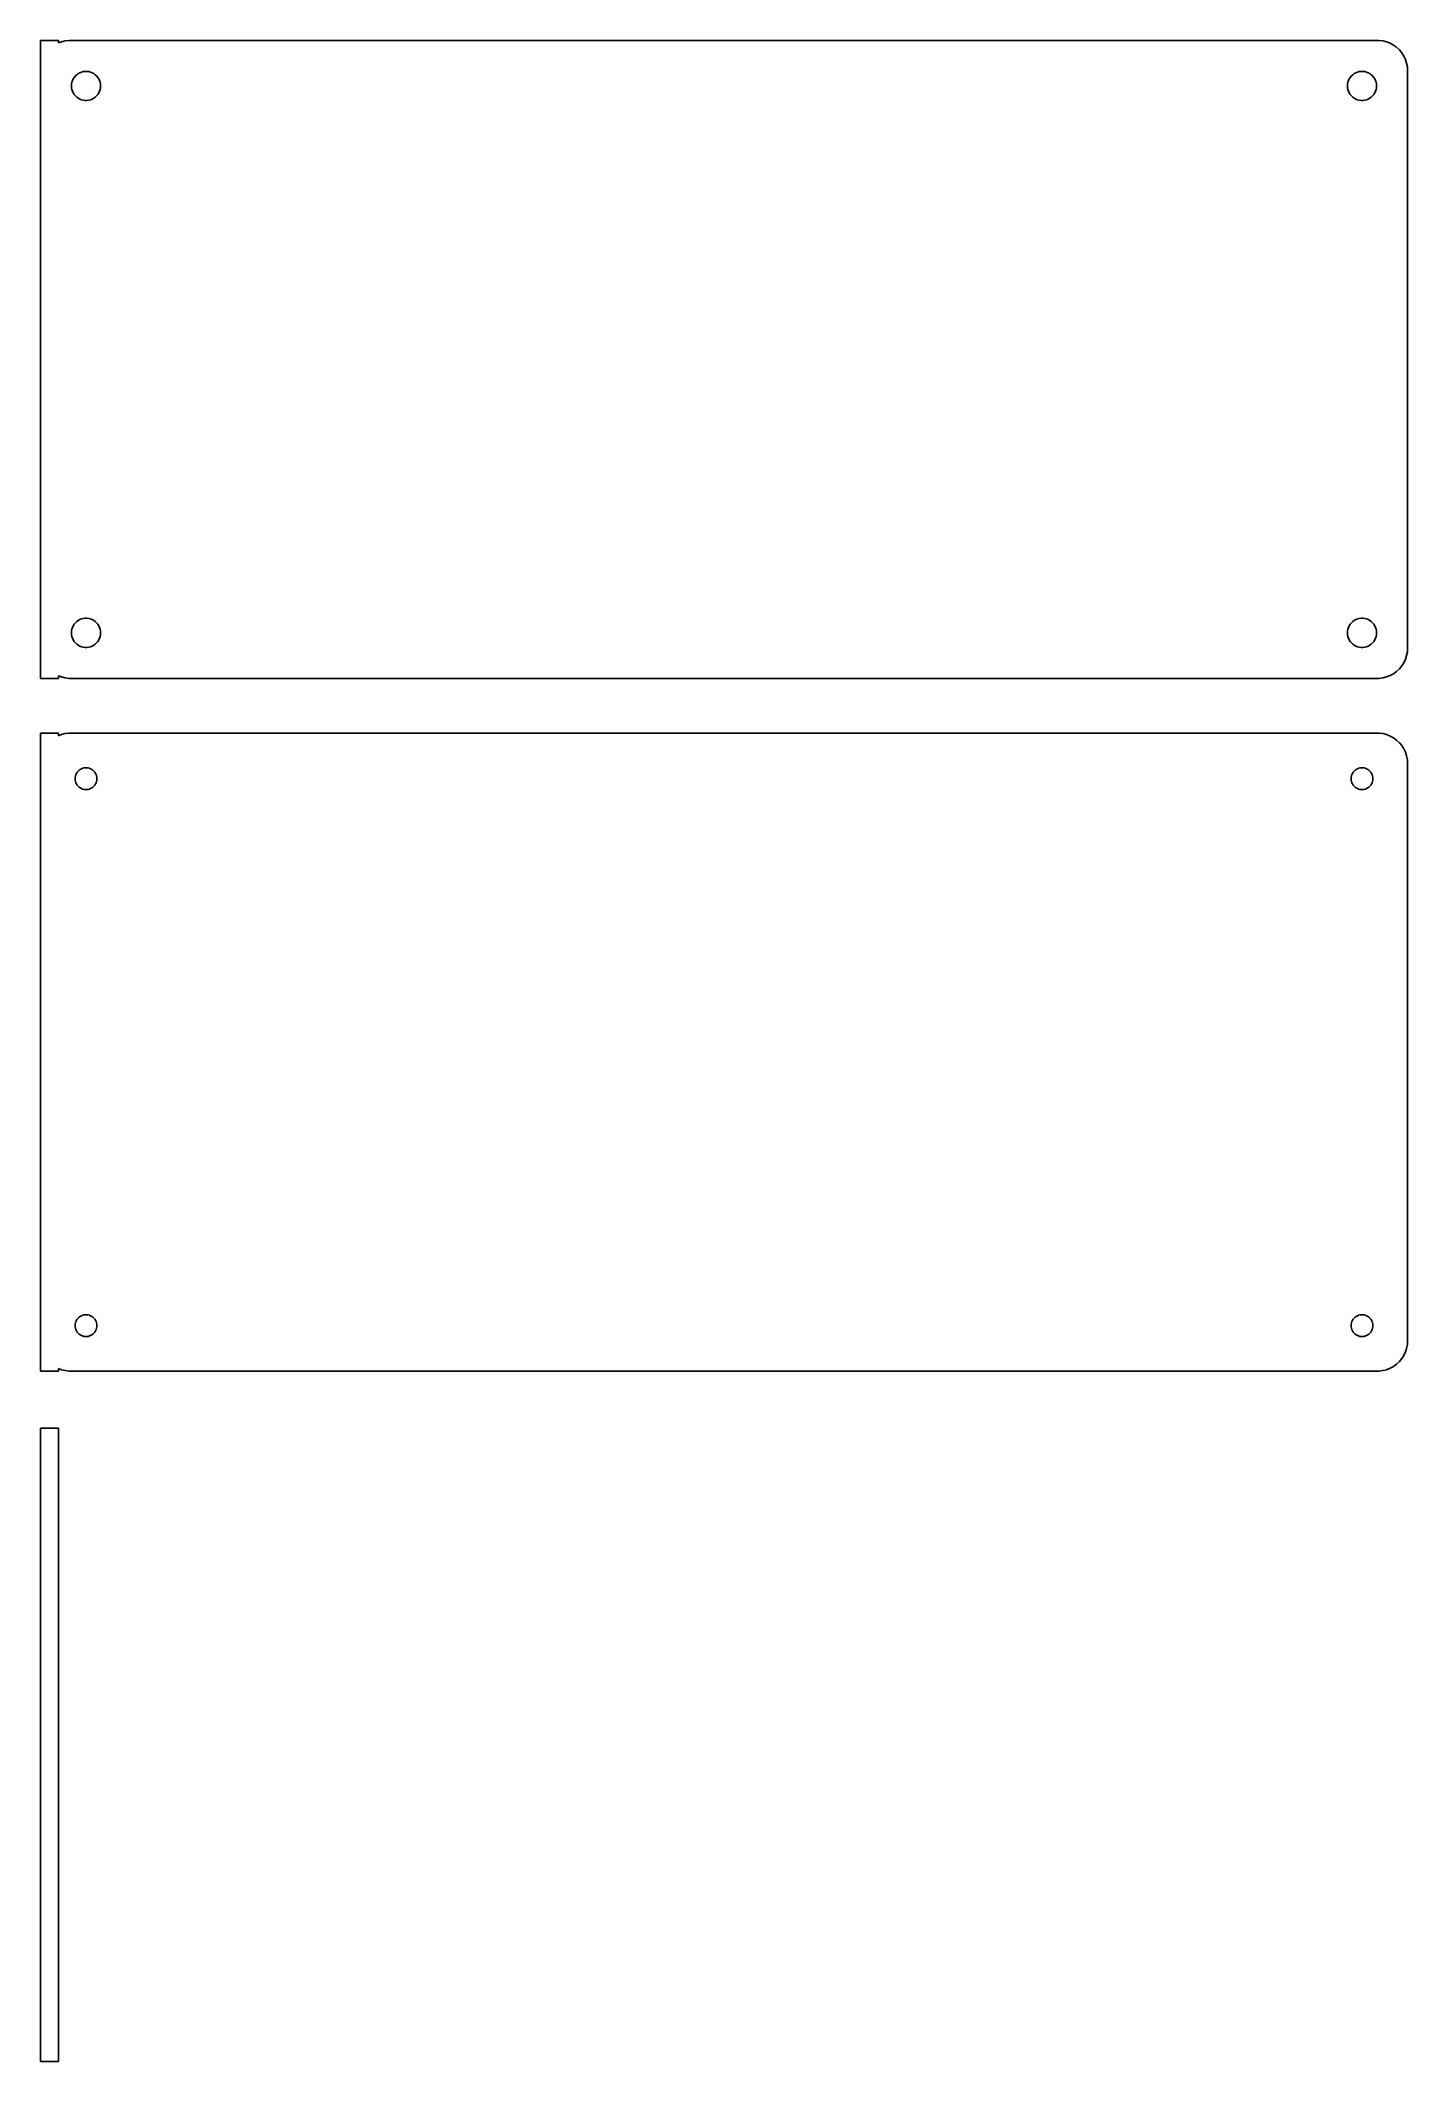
# Model space of a CAD drawing. Header units: metres. Extents: x -112 to 112, y -52 to 280.
import ezdxf

# ---------------------------------------------------------------- set-up
doc = ezdxf.new("R2010")
doc.units = ezdxf.units.M

msp = doc.modelspace()

# ---------------------------------------------------------------- linework, layer by layer
for p, q in [((-109.5, 280.49), (-112.5, 280.49)), ((-112.5, 280.49), (-112.5, 175.51)), ((-109.5, 280.075), (-109.5, 280.49)), ((-109.045, 280.255), (-109.5, 280.075)), ((-108.437, 280.411), (-109.045, 280.255)), ((-107.814, 280.49), (-108.437, 280.411)), ((107.814, 280.49), (-107.814, 280.49)), ((108.437, 280.411), (107.814, 280.49)), ((109.045, 280.255), (108.437, 280.411)), ((109.629, 280.024), (109.045, 280.255)), ((110.179, 279.722), (109.629, 280.024)), ((110.687, 279.353), (110.179, 279.722)), ((111.145, 278.923), (110.687, 279.353)), ((111.545, 278.439), (111.145, 278.923)), ((111.882, 277.909), (111.545, 278.439)), ((112.149, 277.341), (111.882, 277.909)), ((112.343, 276.743), (112.149, 277.341)), ((112.461, 276.127), (112.343, 276.743)), ((112.5, 275.5), (112.461, 276.127)), ((-107.4, 273), (-107.381, 273.301)), ((-107.381, 272.699), (-107.4, 273)), ((-107.381, 273.301), (-107.325, 273.597)), ((-107.325, 273.597), (-107.231, 273.883)), ((-107.231, 273.883), (-107.103, 274.156)), ((-107.103, 274.156), (-106.942, 274.411)), ((-106.942, 274.411), (-106.75, 274.643)), ((-106.75, 274.643), (-106.53, 274.849)), ((-106.53, 274.849), (-106.286, 275.026)), ((-106.286, 275.026), (-106.022, 275.172)), ((-106.022, 275.172), (-105.742, 275.283)), ((-105.742, 275.283), (-105.45, 275.357)), ((-105.45, 275.357), (-105.151, 275.395)), ((-105.151, 275.395), (-104.849, 275.395)), ((-104.849, 275.395), (-104.55, 275.357)), ((-104.55, 275.357), (-104.258, 275.283)), ((-104.258, 275.283), (-103.978, 275.172)), ((-103.978, 275.172), (-103.714, 275.026)), ((-103.714, 275.026), (-103.47, 274.849)), ((-103.47, 274.849), (-103.25, 274.643)), ((-103.25, 274.643), (-103.058, 274.411)), ((-103.058, 274.411), (-102.897, 274.156)), ((-102.897, 274.156), (-102.769, 273.883)), ((-102.769, 273.883), (-102.675, 273.597)), ((-102.675, 273.597), (-102.619, 273.301)), ((-102.619, 273.301), (-102.6, 273)), ((-102.6, 273), (-102.619, 272.699)), ((102.6, 273), (102.619, 273.301)), ((102.619, 272.699), (102.6, 273)), ((102.619, 273.301), (102.675, 273.597)), ((102.675, 273.597), (102.769, 273.883)), ((102.769, 273.883), (102.897, 274.156)), ((102.897, 274.156), (103.058, 274.411)), ((103.058, 274.411), (103.25, 274.643)), ((103.25, 274.643), (103.47, 274.849)), ((103.47, 274.849), (103.714, 275.026)), ((103.714, 275.026), (103.978, 275.172)), ((103.978, 275.172), (104.258, 275.283)), ((104.258, 275.283), (104.55, 275.357)), ((104.55, 275.357), (104.849, 275.395)), ((104.849, 275.395), (105.151, 275.395)), ((105.151, 275.395), (105.45, 275.357)), ((105.45, 275.357), (105.742, 275.283)), ((105.742, 275.283), (106.022, 275.172)), ((106.022, 275.172), (106.286, 275.026)), ((106.286, 275.026), (106.53, 274.849)), ((106.53, 274.849), (106.75, 274.643)), ((106.75, 274.643), (106.942, 274.411)), ((106.942, 274.411), (107.103, 274.156)), ((107.103, 274.156), (107.231, 273.883)), ((107.231, 273.883), (107.325, 273.597)), ((107.325, 273.597), (107.381, 273.301)), ((107.381, 273.301), (107.4, 273)), ((107.4, 273), (107.381, 272.699)), ((112.5, 180.5), (112.5, 275.5)), ((-107.325, 272.403), (-107.381, 272.699)), ((-107.231, 272.117), (-107.325, 272.403)), ((-107.103, 271.844), (-107.231, 272.117)), ((-106.942, 271.589), (-107.103, 271.844)), ((-106.75, 271.357), (-106.942, 271.589)), ((-106.53, 271.151), (-106.75, 271.357)), ((-106.286, 270.974), (-106.53, 271.151)), ((-106.022, 270.828), (-106.286, 270.974)), ((-105.742, 270.717), (-106.022, 270.828)), ((-105.45, 270.643), (-105.742, 270.717)), ((-105.151, 270.605), (-105.45, 270.643)), ((-104.849, 270.605), (-105.151, 270.605)), ((-104.55, 270.643), (-104.849, 270.605)), ((-104.258, 270.717), (-104.55, 270.643)), ((-103.978, 270.828), (-104.258, 270.717)), ((-103.714, 270.974), (-103.978, 270.828)), ((-103.47, 271.151), (-103.714, 270.974)), ((-103.25, 271.357), (-103.47, 271.151)), ((-103.058, 271.589), (-103.25, 271.357)), ((-102.897, 271.844), (-103.058, 271.589)), ((-102.769, 272.117), (-102.897, 271.844)), ((-102.675, 272.403), (-102.769, 272.117)), ((-102.619, 272.699), (-102.675, 272.403)), ((102.675, 272.403), (102.619, 272.699)), ((102.769, 272.117), (102.675, 272.403)), ((102.897, 271.844), (102.769, 272.117)), ((103.058, 271.589), (102.897, 271.844)), ((103.25, 271.357), (103.058, 271.589)), ((103.47, 271.151), (103.25, 271.357)), ((103.714, 270.974), (103.47, 271.151)), ((103.978, 270.828), (103.714, 270.974)), ((104.258, 270.717), (103.978, 270.828)), ((104.55, 270.643), (104.258, 270.717)), ((104.849, 270.605), (104.55, 270.643)), ((105.151, 270.605), (104.849, 270.605)), ((105.45, 270.643), (105.151, 270.605)), ((105.742, 270.717), (105.45, 270.643)), ((106.022, 270.828), (105.742, 270.717)), ((106.286, 270.974), (106.022, 270.828)), ((106.53, 271.151), (106.286, 270.974)), ((106.75, 271.357), (106.53, 271.151)), ((106.942, 271.589), (106.75, 271.357)), ((107.103, 271.844), (106.942, 271.589)), ((107.231, 272.117), (107.103, 271.844)), ((107.325, 272.403), (107.231, 272.117)), ((107.381, 272.699), (107.325, 272.403)), ((-107.4, 183), (-107.381, 183.301)), ((-107.381, 182.699), (-107.4, 183)), ((-107.381, 183.301), (-107.325, 183.597)), ((-107.325, 183.597), (-107.231, 183.883)), ((-107.231, 183.883), (-107.103, 184.156)), ((-107.103, 184.156), (-106.942, 184.411)), ((-106.942, 184.411), (-106.75, 184.643)), ((-106.75, 184.643), (-106.53, 184.849)), ((-106.53, 184.849), (-106.286, 185.026)), ((-106.286, 185.026), (-106.022, 185.172)), ((-106.022, 185.172), (-105.742, 185.283)), ((-105.742, 185.283), (-105.45, 185.357)), ((-105.45, 185.357), (-105.151, 185.395)), ((-105.151, 185.395), (-104.849, 185.395)), ((-104.849, 185.395), (-104.55, 185.357)), ((-104.55, 185.357), (-104.258, 185.283)), ((-104.258, 185.283), (-103.978, 185.172)), ((-103.978, 185.172), (-103.714, 185.026)), ((-103.714, 185.026), (-103.47, 184.849)), ((-103.47, 184.849), (-103.25, 184.643)), ((-103.25, 184.643), (-103.058, 184.411)), ((-103.058, 184.411), (-102.897, 184.156)), ((-102.897, 184.156), (-102.769, 183.883)), ((-102.769, 183.883), (-102.675, 183.597)), ((-102.675, 183.597), (-102.619, 183.301)), ((-102.619, 183.301), (-102.6, 183)), ((-102.6, 183), (-102.619, 182.699)), ((102.6, 183), (102.619, 183.301)), ((102.619, 182.699), (102.6, 183)), ((102.619, 183.301), (102.675, 183.597)), ((102.675, 183.597), (102.769, 183.883)), ((102.769, 183.883), (102.897, 184.156)), ((102.897, 184.156), (103.058, 184.411)), ((103.058, 184.411), (103.25, 184.643)), ((103.25, 184.643), (103.47, 184.849)), ((103.47, 184.849), (103.714, 185.026)), ((103.714, 185.026), (103.978, 185.172)), ((103.978, 185.172), (104.258, 185.283)), ((104.258, 185.283), (104.55, 185.357)), ((104.55, 185.357), (104.849, 185.395)), ((104.849, 185.395), (105.151, 185.395)), ((105.151, 185.395), (105.45, 185.357)), ((105.45, 185.357), (105.742, 185.283)), ((105.742, 185.283), (106.022, 185.172)), ((106.022, 185.172), (106.286, 185.026)), ((106.286, 185.026), (106.53, 184.849)), ((106.53, 184.849), (106.75, 184.643)), ((106.75, 184.643), (106.942, 184.411)), ((106.942, 184.411), (107.103, 184.156)), ((107.103, 184.156), (107.231, 183.883)), ((107.231, 183.883), (107.325, 183.597)), ((107.325, 183.597), (107.381, 183.301)), ((107.381, 183.301), (107.4, 183)), ((107.4, 183), (107.381, 182.699)), ((-107.325, 182.403), (-107.381, 182.699)), ((-107.231, 182.117), (-107.325, 182.403)), ((-107.103, 181.844), (-107.231, 182.117)), ((-106.942, 181.589), (-107.103, 181.844)), ((-106.75, 181.357), (-106.942, 181.589)), ((-106.53, 181.151), (-106.75, 181.357)), ((-106.286, 180.974), (-106.53, 181.151)), ((-106.022, 180.828), (-106.286, 180.974)), ((-105.742, 180.717), (-106.022, 180.828)), ((-105.45, 180.643), (-105.742, 180.717)), ((-105.151, 180.605), (-105.45, 180.643)), ((-104.849, 180.605), (-105.151, 180.605)), ((-104.55, 180.643), (-104.849, 180.605)), ((-104.258, 180.717), (-104.55, 180.643)), ((-103.978, 180.828), (-104.258, 180.717)), ((-103.714, 180.974), (-103.978, 180.828)), ((-103.47, 181.151), (-103.714, 180.974)), ((-103.25, 181.357), (-103.47, 181.151)), ((-103.058, 181.589), (-103.25, 181.357)), ((-102.897, 181.844), (-103.058, 181.589)), ((-102.769, 182.117), (-102.897, 181.844)), ((-102.675, 182.403), (-102.769, 182.117)), ((-102.619, 182.699), (-102.675, 182.403)), ((102.675, 182.403), (102.619, 182.699)), ((102.769, 182.117), (102.675, 182.403)), ((102.897, 181.844), (102.769, 182.117)), ((103.058, 181.589), (102.897, 181.844)), ((103.25, 181.357), (103.058, 181.589)), ((103.47, 181.151), (103.25, 181.357)), ((103.714, 180.974), (103.47, 181.151)), ((103.978, 180.828), (103.714, 180.974)), ((104.258, 180.717), (103.978, 180.828)), ((104.55, 180.643), (104.258, 180.717)), ((104.849, 180.605), (104.55, 180.643)), ((105.151, 180.605), (104.849, 180.605)), ((105.45, 180.643), (105.151, 180.605)), ((105.742, 180.717), (105.45, 180.643)), ((106.022, 180.828), (105.742, 180.717)), ((106.286, 180.974), (106.022, 180.828)), ((106.53, 181.151), (106.286, 180.974)), ((106.75, 181.357), (106.53, 181.151)), ((106.942, 181.589), (106.75, 181.357)), ((107.103, 181.844), (106.942, 181.589)), ((107.231, 182.117), (107.103, 181.844)), ((107.325, 182.403), (107.231, 182.117)), ((107.381, 182.699), (107.325, 182.403)), ((112.343, 179.257), (112.461, 179.873)), ((112.461, 179.873), (112.5, 180.5)), ((110.179, 176.278), (110.687, 176.647)), ((110.687, 176.647), (111.145, 177.077)), ((111.145, 177.077), (111.545, 177.561)), ((111.545, 177.561), (111.882, 178.091)), ((111.882, 178.091), (112.149, 178.659)), ((112.149, 178.659), (112.343, 179.257)), ((-112.5, 175.51), (-109.5, 175.51)), ((-109.5, 175.925), (-109.045, 175.745)), ((-109.5, 175.51), (-109.5, 175.925)), ((-109.045, 175.745), (-108.437, 175.589)), ((-108.437, 175.589), (-107.814, 175.51)), ((-107.814, 175.51), (107.814, 175.51)), ((107.814, 175.51), (108.437, 175.589)), ((108.437, 175.589), (109.045, 175.745)), ((109.045, 175.745), (109.629, 175.976)), ((109.629, 175.976), (110.179, 176.278)), ((-109.5, 166.49), (-112.5, 166.49)), ((-112.5, 166.49), (-112.5, 61.5099)), ((-109.5, 166.075), (-109.5, 166.49)), ((-108.437, 166.411), (-109.045, 166.255)), ((-107.814, 166.49), (-108.437, 166.411)), ((107.814, 166.49), (-107.814, 166.49)), ((108.437, 166.411), (107.814, 166.49)), ((109.045, 166.255), (108.437, 166.411)), ((-109.045, 166.255), (-109.5, 166.075)), ((109.629, 166.024), (109.045, 166.255)), ((110.179, 165.722), (109.629, 166.024)), ((110.687, 165.353), (110.179, 165.722)), ((111.145, 164.923), (110.687, 165.353)), ((111.545, 164.439), (111.145, 164.923)), ((111.882, 163.909), (111.545, 164.439)), ((112.149, 163.341), (111.882, 163.909)), ((112.343, 162.743), (112.149, 163.341)), ((-106.743, 159.448), (-106.674, 159.663)), ((-106.674, 159.663), (-106.577, 159.867)), ((-106.577, 159.867), (-106.456, 160.058)), ((-106.456, 160.058), (-106.312, 160.232)), ((-106.312, 160.232), (-106.147, 160.387)), ((-106.147, 160.387), (-105.964, 160.52)), ((-105.964, 160.52), (-105.766, 160.629)), ((-105.766, 160.629), (-105.556, 160.712)), ((-105.556, 160.712), (-105.337, 160.768)), ((-105.337, 160.768), (-105.113, 160.796)), ((-105.113, 160.796), (-104.887, 160.796)), ((-104.887, 160.796), (-104.663, 160.768)), ((-104.663, 160.768), (-104.444, 160.712)), ((-104.444, 160.712), (-104.234, 160.629)), ((-104.234, 160.629), (-104.036, 160.52)), ((-104.036, 160.52), (-103.853, 160.387)), ((-103.853, 160.387), (-103.688, 160.232)), ((-103.688, 160.232), (-103.544, 160.058)), ((-103.544, 160.058), (-103.423, 159.867)), ((-103.423, 159.867), (-103.326, 159.663)), ((-103.326, 159.663), (-103.257, 159.448)), ((103.257, 159.448), (103.326, 159.663)), ((103.326, 159.663), (103.423, 159.867)), ((103.423, 159.867), (103.544, 160.058)), ((103.544, 160.058), (103.688, 160.232)), ((103.688, 160.232), (103.853, 160.387)), ((103.853, 160.387), (104.036, 160.52)), ((104.036, 160.52), (104.234, 160.629)), ((104.234, 160.629), (104.444, 160.712)), ((104.444, 160.712), (104.663, 160.768)), ((104.663, 160.768), (104.887, 160.796)), ((104.887, 160.796), (105.113, 160.796)), ((105.113, 160.796), (105.337, 160.768)), ((105.337, 160.768), (105.556, 160.712)), ((105.556, 160.712), (105.766, 160.629)), ((105.766, 160.629), (105.964, 160.52)), ((105.964, 160.52), (106.147, 160.387)), ((106.147, 160.387), (106.312, 160.232)), ((106.312, 160.232), (106.456, 160.058)), ((106.456, 160.058), (106.577, 159.867)), ((106.577, 159.867), (106.674, 159.663)), ((106.674, 159.663), (106.743, 159.448)), ((112.461, 162.127), (112.343, 162.743)), ((112.5, 161.5), (112.461, 162.127)), ((112.5, 66.5), (112.5, 161.5)), ((-106.8, 159), (-106.786, 159.226)), ((-106.786, 158.774), (-106.8, 159)), ((-106.786, 159.226), (-106.743, 159.448)), ((-106.743, 158.552), (-106.786, 158.774)), ((-106.674, 158.337), (-106.743, 158.552)), ((-106.577, 158.133), (-106.674, 158.337)), ((-106.456, 157.942), (-106.577, 158.133)), ((-106.312, 157.768), (-106.456, 157.942)), ((-106.147, 157.613), (-106.312, 157.768)), ((-105.964, 157.48), (-106.147, 157.613)), ((-105.766, 157.371), (-105.964, 157.48)), ((-105.556, 157.288), (-105.766, 157.371)), ((-105.337, 157.232), (-105.556, 157.288)), ((-105.113, 157.204), (-105.337, 157.232)), ((-104.887, 157.204), (-105.113, 157.204)), ((-104.663, 157.232), (-104.887, 157.204)), ((-104.444, 157.288), (-104.663, 157.232)), ((-104.234, 157.371), (-104.444, 157.288)), ((-104.036, 157.48), (-104.234, 157.371)), ((-103.853, 157.613), (-104.036, 157.48)), ((-103.688, 157.768), (-103.853, 157.613)), ((-103.544, 157.942), (-103.688, 157.768)), ((-103.423, 158.133), (-103.544, 157.942)), ((-103.326, 158.337), (-103.423, 158.133)), ((-103.257, 158.552), (-103.326, 158.337)), ((-103.257, 159.448), (-103.214, 159.226)), ((-103.214, 158.774), (-103.257, 158.552)), ((-103.214, 159.226), (-103.2, 159)), ((-103.2, 159), (-103.214, 158.774)), ((103.2, 159), (103.214, 159.226)), ((103.214, 158.774), (103.2, 159)), ((103.214, 159.226), (103.257, 159.448)), ((103.257, 158.552), (103.214, 158.774)), ((103.326, 158.337), (103.257, 158.552)), ((103.423, 158.133), (103.326, 158.337)), ((103.544, 157.942), (103.423, 158.133)), ((103.688, 157.768), (103.544, 157.942)), ((103.853, 157.613), (103.688, 157.768)), ((104.036, 157.48), (103.853, 157.613)), ((104.234, 157.371), (104.036, 157.48)), ((104.444, 157.288), (104.234, 157.371)), ((104.663, 157.232), (104.444, 157.288)), ((104.887, 157.204), (104.663, 157.232)), ((105.113, 157.204), (104.887, 157.204)), ((105.337, 157.232), (105.113, 157.204)), ((105.556, 157.288), (105.337, 157.232)), ((105.766, 157.371), (105.556, 157.288)), ((105.964, 157.48), (105.766, 157.371)), ((106.147, 157.613), (105.964, 157.48)), ((106.312, 157.768), (106.147, 157.613)), ((106.456, 157.942), (106.312, 157.768)), ((106.577, 158.133), (106.456, 157.942)), ((106.674, 158.337), (106.577, 158.133)), ((106.743, 158.552), (106.674, 158.337)), ((106.743, 159.448), (106.786, 159.226)), ((106.786, 158.774), (106.743, 158.552)), ((106.786, 159.226), (106.8, 159)), ((106.8, 159), (106.786, 158.774)), ((-106.674, 69.6626), (-106.577, 69.8672)), ((-106.577, 69.8672), (-106.456, 70.058)), ((-106.456, 70.058), (-106.312, 70.2322)), ((-106.312, 70.2322), (-106.147, 70.3869)), ((-106.147, 70.3869), (-105.964, 70.5198)), ((-105.964, 70.5198), (-105.766, 70.6287)), ((-105.766, 70.6287), (-105.556, 70.7119)), ((-105.556, 70.7119), (-105.337, 70.7681)), ((-105.337, 70.7681), (-105.113, 70.7964)), ((-105.113, 70.7964), (-104.887, 70.7964)), ((-104.887, 70.7964), (-104.663, 70.7681)), ((-104.663, 70.7681), (-104.444, 70.7119)), ((-104.444, 70.7119), (-104.234, 70.6287)), ((-104.234, 70.6287), (-104.036, 70.5198)), ((-104.036, 70.5198), (-103.853, 70.3869)), ((-103.853, 70.3869), (-103.688, 70.2322)), ((-103.688, 70.2322), (-103.544, 70.058)), ((-103.544, 70.058), (-103.423, 69.8672)), ((-103.423, 69.8672), (-103.326, 69.6626)), ((103.326, 69.6626), (103.423, 69.8672)), ((103.423, 69.8672), (103.544, 70.058)), ((103.544, 70.058), (103.688, 70.2322)), ((103.688, 70.2322), (103.853, 70.3869)), ((103.853, 70.3869), (104.036, 70.5198)), ((104.036, 70.5198), (104.234, 70.6287)), ((104.234, 70.6287), (104.444, 70.7119)), ((104.444, 70.7119), (104.663, 70.7681)), ((104.663, 70.7681), (104.887, 70.7964)), ((104.887, 70.7964), (105.113, 70.7964)), ((105.113, 70.7964), (105.337, 70.7681)), ((105.337, 70.7681), (105.556, 70.7119)), ((105.556, 70.7119), (105.766, 70.6287)), ((105.766, 70.6287), (105.964, 70.5198)), ((105.964, 70.5198), (106.147, 70.3869)), ((106.147, 70.3869), (106.312, 70.2322)), ((106.312, 70.2322), (106.456, 70.058)), ((106.456, 70.058), (106.577, 69.8672)), ((106.577, 69.8672), (106.674, 69.6626)), ((-106.8, 69), (-106.786, 69.2256)), ((-106.786, 68.7744), (-106.8, 69)), ((-106.786, 69.2256), (-106.743, 69.4476)), ((-106.743, 68.5524), (-106.786, 68.7744)), ((-106.743, 69.4476), (-106.674, 69.6626)), ((-106.674, 68.3374), (-106.743, 68.5524)), ((-106.577, 68.1328), (-106.674, 68.3374)), ((-106.456, 67.942), (-106.577, 68.1328)), ((-106.312, 67.7678), (-106.456, 67.942)), ((-106.147, 67.6131), (-106.312, 67.7678)), ((-105.964, 67.4802), (-106.147, 67.6131)), ((-105.766, 67.3713), (-105.964, 67.4802)), ((-105.556, 67.2881), (-105.766, 67.3713)), ((-105.337, 67.2319), (-105.556, 67.2881)), ((-105.113, 67.2036), (-105.337, 67.2319)), ((-104.887, 67.2036), (-105.113, 67.2036)), ((-104.663, 67.2319), (-104.887, 67.2036)), ((-104.444, 67.2881), (-104.663, 67.2319)), ((-104.234, 67.3713), (-104.444, 67.2881)), ((-104.036, 67.4802), (-104.234, 67.3713)), ((-103.853, 67.6131), (-104.036, 67.4802)), ((-103.688, 67.7678), (-103.853, 67.6131)), ((-103.544, 67.942), (-103.688, 67.7678)), ((-103.423, 68.1328), (-103.544, 67.942)), ((-103.326, 68.3374), (-103.423, 68.1328)), ((-103.326, 69.6626), (-103.257, 69.4476)), ((-103.257, 68.5524), (-103.326, 68.3374)), ((-103.257, 69.4476), (-103.214, 69.2256)), ((-103.214, 68.7744), (-103.257, 68.5524)), ((-103.214, 69.2256), (-103.2, 69)), ((-103.2, 69), (-103.214, 68.7744)), ((103.2, 69), (103.214, 69.2256)), ((103.214, 68.7744), (103.2, 69)), ((103.214, 69.2256), (103.257, 69.4476)), ((103.257, 68.5524), (103.214, 68.7744)), ((103.257, 69.4476), (103.326, 69.6626)), ((103.326, 68.3374), (103.257, 68.5524)), ((103.423, 68.1328), (103.326, 68.3374)), ((103.544, 67.942), (103.423, 68.1328)), ((103.688, 67.7678), (103.544, 67.942)), ((103.853, 67.6131), (103.688, 67.7678)), ((104.036, 67.4802), (103.853, 67.6131)), ((104.234, 67.3713), (104.036, 67.4802)), ((104.444, 67.2881), (104.234, 67.3713)), ((104.663, 67.2319), (104.444, 67.2881)), ((104.887, 67.2036), (104.663, 67.2319)), ((105.113, 67.2036), (104.887, 67.2036)), ((105.337, 67.2319), (105.113, 67.2036)), ((105.556, 67.2881), (105.337, 67.2319)), ((105.766, 67.3713), (105.556, 67.2881)), ((105.964, 67.4802), (105.766, 67.3713)), ((106.147, 67.6131), (105.964, 67.4802)), ((106.312, 67.7678), (106.147, 67.6131)), ((106.456, 67.942), (106.312, 67.7678)), ((106.577, 68.1328), (106.456, 67.942)), ((106.674, 68.3374), (106.577, 68.1328)), ((106.674, 69.6626), (106.743, 69.4476)), ((106.743, 68.5524), (106.674, 68.3374)), ((106.743, 69.4476), (106.786, 69.2256)), ((106.786, 68.7744), (106.743, 68.5524)), ((106.786, 69.2256), (106.8, 69)), ((106.8, 69), (106.786, 68.7744)), ((111.145, 63.0773), (111.545, 63.5611)), ((111.545, 63.5611), (111.882, 64.0912)), ((111.882, 64.0912), (112.149, 64.6594)), ((112.149, 64.6594), (112.343, 65.2566)), ((112.343, 65.2566), (112.461, 65.8733)), ((112.461, 65.8733), (112.5, 66.5)), ((-112.5, 61.5099), (-109.5, 61.5099)), ((-109.5, 61.9248), (-109.045, 61.7447)), ((-109.5, 61.5099), (-109.5, 61.9248)), ((-109.045, 61.7447), (-108.437, 61.5886)), ((-108.437, 61.5886), (-107.814, 61.5099)), ((-107.814, 61.5099), (107.814, 61.5099)), ((107.814, 61.5099), (108.437, 61.5886)), ((108.437, 61.5886), (109.045, 61.7447)), ((109.045, 61.7447), (109.629, 61.9759)), ((109.629, 61.9759), (110.179, 62.2784)), ((110.179, 62.2784), (110.687, 62.6474)), ((110.687, 62.6474), (111.145, 63.0773)), ((-109.5, 52.1148), (-112.5, 52.1148)), ((-112.5, 52.1148), (-112.5, -52.1148)), ((-109.5, -52.1148), (-109.5, 52.1148)), ((-112.5, -52.1148), (-109.5, -52.1148))]:
    msp.add_line(p, q)

doc.saveas('drawing.dxf')
